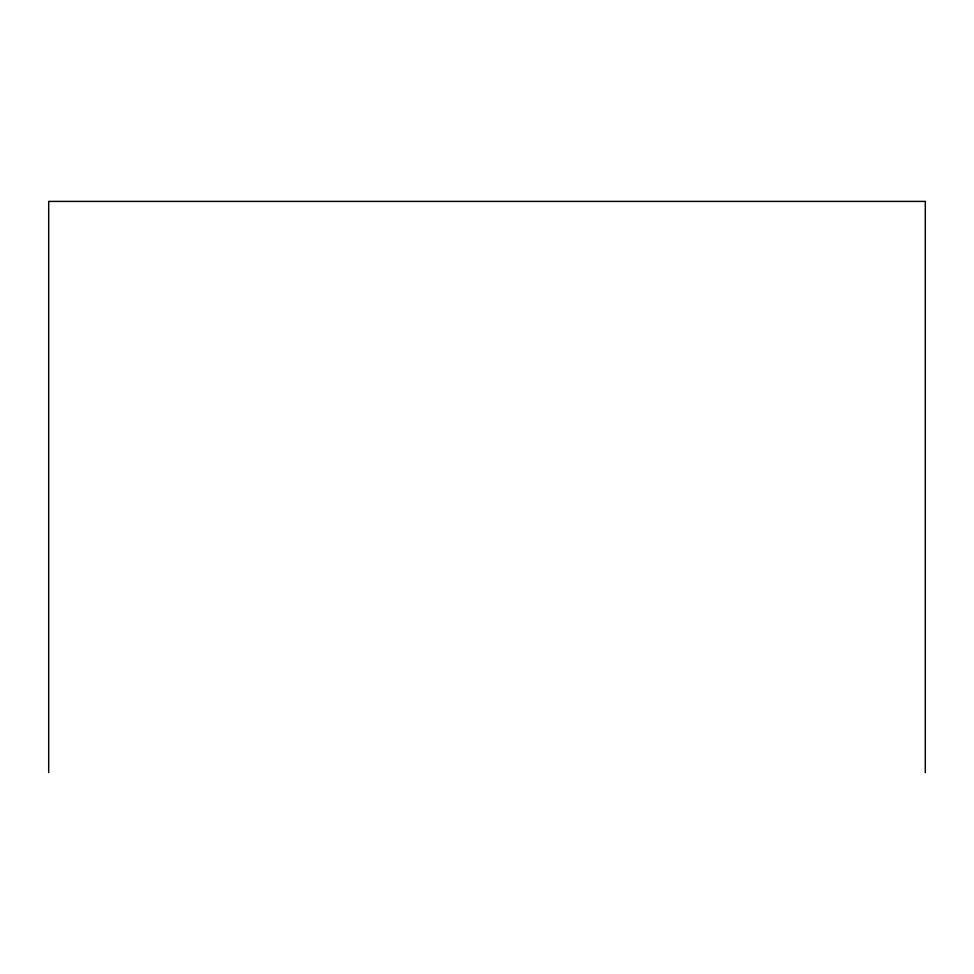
<?xml version="1.0" encoding="UTF-8"?>
<svg xmlns="http://www.w3.org/2000/svg" width="974" height="974" viewBox="0 0 974 974"><rect width="100%" height="100%" fill="white"/><g stroke="black" fill="none" stroke-linecap="round" stroke-linejoin="round"><path stroke-width="1.46" d="M925.3 772.601L925.3 201.399L48.7 201.399L48.7 772.601"/></g></svg>
